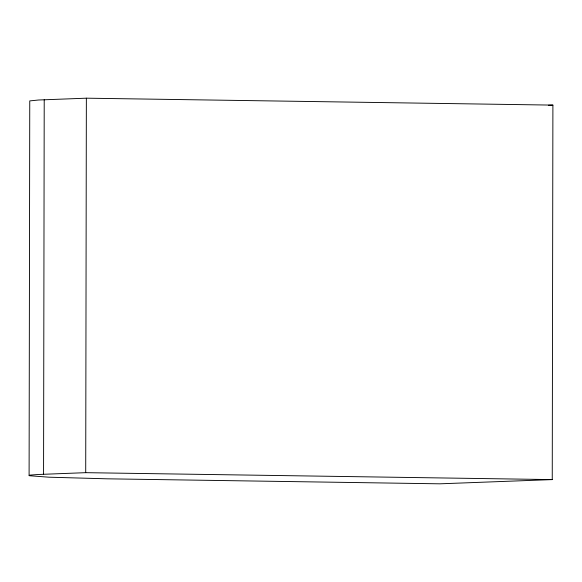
<?xml version="1.0" encoding="UTF-8"?>
<svg xmlns="http://www.w3.org/2000/svg" width="582" height="582" viewBox="0 0 582 582"><rect width="100%" height="100%" fill="white"/><g stroke="black" fill="none" stroke-linecap="round" stroke-linejoin="round"><path stroke-width="0.87" d="M29.1 475.392L29.755 100.904L38.565 100.009L86.362 98.183L552.9 105.109L552.245 479.597L439.861 483.817L107.183 478.819L48.997 477.196L29.427 475.734L29.1 475.392L30.504 475.072L37.91 474.505L85.714 472.671L552.245 479.597M43.57 474.257L44.217 99.762M85.714 472.671L86.362 98.183M548.368 105.277L552.9 105.109"/></g></svg>
